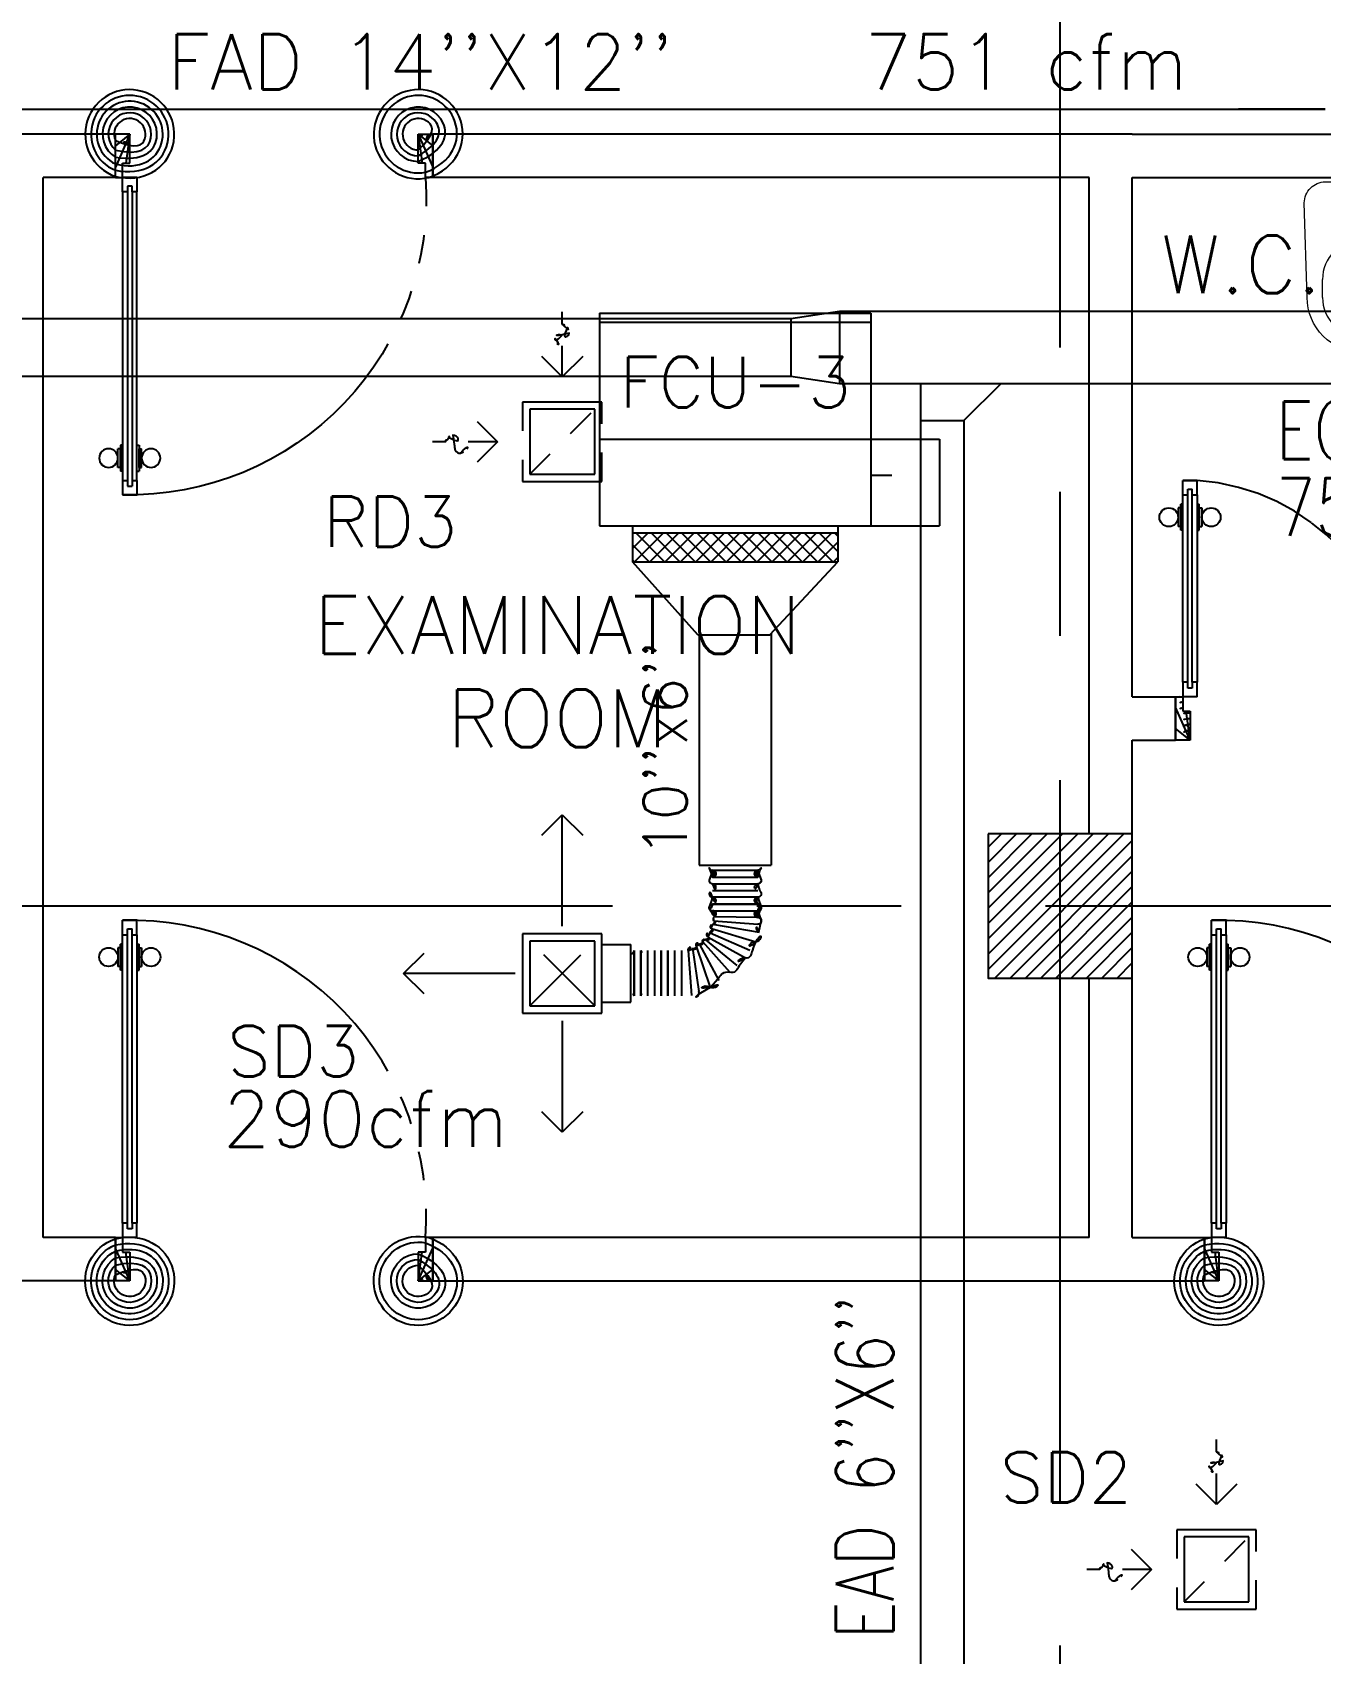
# Model space of a CAD drawing. Extents: x 417866230.2 to 417866327.8, y 43498045.5 to 43498135.4.
# Drawn here: x 417866263.43 to 417866267.9, y 43498067.71 to 43498073.33 of the extents above; entities that cross this region are included whole.
import ezdxf
from ezdxf.enums import TextEntityAlignment as Align

# ---------------------------------------------------------------- set-up
doc = ezdxf.new("R2010")
doc.units = 0
doc.header["$MEASUREMENT"] = 0
for name, pattern in [('CENTERX2', [4, 2.5, -0.5, 0.5, -0.5]), ('HIDDEN', [0.375, 0.25, -0.125]), ('HIDDEN2', [0.1875, 0.125, -0.0625])]:
    doc.linetypes.add(name, pattern=pattern)
doc.layers.get('0').update_dxf_attribs({"linetype": 'CONTINUOUS'})
for name, color, linetype in [('AXES', 11, 'CENTERX2'), ('COL', 9, 'CONTINUOUS'), ('DOOR', 9, 'CONTINUOUS'), ('DUCT', 6, 'CONTINUOUS'), ('EXDUCT', 10, 'CONTINUOUS'), ('FCU', 6, 'CONTINUOUS'), ('FIX', 9, 'CONTINUOUS'), ('HAT', 12, 'CONTINUOUS'), ('M-AC-FLEX', 3, 'CONTINUOUS'), ('M-EGU.', 2, 'CONTINUOUS'), ('RM-NAME', 9, 'CONTINUOUS'), ('SCD', 2, 'CONTINUOUS'), ('WALL', 4, 'CONTINUOUS')]:
    doc.layers.add(name, color=color, linetype=linetype)
doc.styles.add('ROMANS', font='ROMANS.shx', dxfattribs={"width": 0.6})

# ---------------------------------------------------------------- blocks, each defined once
blk = doc.blocks.new('*X62')
at = {"color": 0}
for p, q in [((49339.2, 17890.6), (49809.6, 18361)), ((49339.2, 17943.7), (49756.5, 18361)), ((49339.2, 17996.7), (49703.5, 18361)), ((49339.2, 18049.7), (49650.5, 18361)), ((49339.2, 18102.8), (49597.4, 18361)), ((49339.2, 18155.8), (49544.4, 18361)), ((49339.2, 18208.8), (49491.4, 18361)), ((49339.2, 18261.9), (49438.3, 18361)), ((49339.2, 18314.9), (49385.3, 18361)), ((49362.6, 17861), (49839.2, 18337.6)), ((49415.6, 17861), (49839.2, 18284.6)), ((49468.7, 17861), (49839.2, 18231.5)), ((49521.7, 17861), (49839.2, 18178.5)), ((49574.7, 17861), (49839.2, 18125.5)), ((49627.8, 17861), (49839.2, 18072.4)), ((49680.8, 17861), (49839.2, 18019.4)), ((49733.8, 17861), (49839.2, 17966.4)), ((49786.9, 17861), (49839.2, 17913.4))]:
    blk.add_line(p, q, dxfattribs=at)
blk = doc.blocks.new('COL50')
at = {"layer": 'COL'}
blk.add_lwpolyline([(-250, 250), (-250, -250), (250, -250), (250, 250)], close=True, dxfattribs=at)
blk = doc.blocks.new('A$C74DC60CF')
at = {"layer": 'DOOR', "color": 0, "linetype": 'ByBlock'}
for p, q in [((80.9, 1200), (80.9, 1250)), ((130.9, 1250), (80.9, 1250)), ((80.9, 1250), (130.9, 1250)), ((130.9, 1200), (130.9, 1250)), ((80.9, 1200), (97.9, 1200)), ((97.9, 1200), (97.9, 1220)), ((97.9, 1220), (113.9, 1220)), ((113.9, 1200), (113.9, 1220)), ((113.9, 1200), (130.9, 1200)), ((64.7, 1155), (64.7, 1090.2)), ((73.7, 1155), (64.7, 1155)), ((73.7, 1077.6), (73.7, 1167.6)), ((80.9, 1167.6), (73.7, 1167.6)), ((73.7, 1155), (73.7, 1090.2)), ((130.9, 1167.6), (138.1, 1167.6)), ((138.1, 1077.6), (138.1, 1167.6)), ((138.1, 1155), (138.1, 1090.2)), ((138.1, 1155), (147.1, 1155)), ((147.1, 1155), (147.1, 1090.2)), ((73.7, 1090.2), (64.7, 1090.2)), ((80.9, 1077.6), (73.7, 1077.6)), ((130.9, 1077.6), (138.1, 1077.6)), ((138.1, 1090.2), (147.1, 1090.2)), ((97.9, 200), (80.9, 200)), ((80.9, 200), (80.9, 150)), ((97.9, 180), (97.9, 200)), ((113.9, 180), (97.9, 180)), ((130.9, 200), (113.9, 200)), ((113.9, 200), (113.9, 180)), ((130.9, 150), (130.9, 200)), ((55.9, 150), (55.9, 0)), ((55.9, 150), (80.9, 150)), ((130.9, 150), (80.9, 150)), ((80.9, 150), (80.9, 100)), ((1130.9, 150), (1130.9, 100)), ((1155.9, 150), (1130.9, 150)), ((1155.9, 150), (1155.9, 0)), ((1155.9, 0), (1155.9, 150)), ((80.9, 100), (105.9, 100)), ((105.9, 100), (105.9, 0)), ((1130.9, 100), (1105.9, 100)), ((1105.9, 100), (1105.9, 0)), ((105.9, 0), (55.9, 0)), ((1105.9, 0), (1155.9, 0))]:
    blk.add_line(p, q, dxfattribs=at)
at = {"layer": 'DOOR', "linetype": 'ByBlock'}
for p, q in [((80.9, 200), (80.9, 1200)), ((97.9, 200), (97.9, 1200)), ((113.9, 200), (113.9, 1200)), ((130.9, 1200), (130.9, 200))]:
    blk.add_line(p, q, dxfattribs=at)
at = {"layer": 'DOOR', "color": 9, "linetype": 'ByBlock'}
for p, q in [((105.9, 0), (55.9, 113.7)), ((1105.9, 0), (1155.9, 113.7)), ((105.9, 0), (92.6, 100)), ((1105.9, 0), (1119.3, 100)), ((105.9, 0), (55.9, 40.1)), ((1105.9, 0), (1155.9, 40.1))]:
    blk.add_line(p, q, dxfattribs=at)
at = {"layer": 'DOOR', "color": 0, "linetype": 'ByBlock'}
for centre in [(32.4, 1122.6), (179.5, 1122.6)]:
    blk.add_circle(centre, 32.4, dxfattribs=at)
at = {"layer": 'DOOR', "linetype": 'HIDDEN', "ltscale": 0.5}
blk.add_arc((105.9, 222.7), 1027.6, 355.9414, 91.3941, dxfattribs=at)
at = {"layer": 'DOOR', "color": 9, "linetype": 'ByBlock'}
for centre, radius, start, end in [((105.9, 0), 154.4, 103.7142, 108.8947), ((105.9, 0), 134.4, 100.72, 111.8402), ((1105.9, 0), 134.4, 68.1598, 79.28), ((1105.9, 0), 154.4, 71.1053, 76.2858), ((105.9, 0), 114.4, 102.6226, 115.9162), ((105.9, 0), 94.4, 90, 121.9818), ((105.9, 0), 74.4, 90, 132.2236), ((1105.9, 0), 94.4, 58.0182, 90), ((1105.9, 0), 74.4, 47.7764, 90), ((105.9, 0), 54.4, 90, 156.7926), ((105.9, 0), 34.4, 90, 180), ((105.9, 0), 14.4, 90, 180), ((1105.9, 0), 54.4, 23.2074, 90), ((1105.9, 0), 34.4, 0, 90), ((1105.9, 0), 14.4, 0, 90)]:
    blk.add_arc(centre, radius, start, end, dxfattribs=at)
blk = doc.blocks.new('RM1')
at = {"layer": 'RM-NAME', "style": 'ROMANS'}
for tag, p in [('ROOMNAME1', (0, 323.8)), ('ROOMNAME2', (0, 0))]:
    blk.add_attdef(tag, text='', height=200, dxfattribs=at).set_placement(p, align=Align.MIDDLE)
blk = doc.blocks.new('WC')
at = {"layer": 'FIX', "lineweight": 20}
for p, q in [((475, 140.8), (538, 140.8)), ((394.8, 75.7), (490.4, 60.1)), ((339, 4.8), (339, -4.8)), ((533.7, 24.2), (539.5, 0)), ((539.5, 0), (533.7, -24.2)), ((674, 4.8), (674, -4.8)), ((490.4, -60.1), (394.8, -75.7)), ((538, -140.8), (475, -140.8)), ((213.2, -203.8), (210, -203.8))]:
    blk.add_line(p, q, dxfattribs=at)
at = {"layer": 'FIX', "linetype": 'Continuous', "lineweight": 20}
blk.add_line((420.1, -47.3), (420.4, 44.6), dxfattribs=at)
at = {"layer": 'FIX', "lineweight": 20}
for points in [[(210, -203.8, -0.414214), (137, -130.8), (137, 0), (137, 130.8, -0.414214), (210, 203.8)], [(727, -4.8), (727, 4.8, 0.414214), (538, 193.8), (210, 203.8)], [(727, 4.8), (727, -4.8, -0.414214), (538, -193.8), (210, -203.8)]]:
    blk.add_lwpolyline(points, format="xyb", dxfattribs=at)
at = {"layer": 'FIX', "linetype": 'HIDDEN', "lineweight": 20, "ltscale": 0.05}
for centre in [(213.2, 77.5), (213.2, -77.5)]:
    blk.add_circle(centre, 11.6, dxfattribs=at)
at = {"layer": 'FIX', "linetype": 'HIDDEN2', "lineweight": 20, "ltscale": 0.3}
blk.add_circle((245, 0), 49.8, dxfattribs=at)
at = {"layer": 'FIX', "lineweight": 20}
for centre, radius, start, end in [((475, 4.8), 136, 90, 180), ((538, 4.8), 136, 360, 90), ((464.4, -17.6), 82, 51.0758, 71.504), ((473, -6.9), 68.2, 27.1532, 51.0758), ((475, -4.8), 136, 180, 270), ((464.4, 17.6), 82, 288.496, 308.9242), ((473, 6.9), 68.2, 308.9242, 332.8468), ((538, -4.8), 136, 270, 0)]:
    blk.add_arc(centre, radius, start, end, dxfattribs=at)
at = {"layer": 'FIX', "linetype": 'Continuous', "lineweight": 20}
for centre, start, end in [((442.7, 45.5), 88.3879, 182.3338), ((442.4, -45.6), 177.6662, 271.6121)]:
    blk.add_arc(centre, 22.3, start, end, dxfattribs=at)
blk = doc.blocks.new('DOOR80')
at = {"layer": 'DOOR', "color": 7, "linetype": 'ByBlock'}
for p, q in [((-150, 800), (0, 800)), ((-150, 800), (-150, 775)), ((0, 800), (-150, 800)), ((0, 750), (-113.7, 800)), ((0, 750), (-40.1, 800)), ((0, 750), (0, 800)), ((-150, 775), (-100, 775)), ((-100, 775), (-100, 750)), ((0, 750), (-100, 763.4)), ((-100, 750), (0, 750)), ((-849.6, 75), (-899.6, 75)), ((-899.6, 75), (-899.6, 25)), ((-899.6, 25), (-899.6, 75)), ((-849.6, 58), (-869.6, 58)), ((-869.6, 42), (-869.6, 58)), ((-849.6, 58), (-849.6, 75)), ((-727.2, 82.2), (-817.2, 82.2)), ((-817.2, 75), (-817.2, 82.2)), ((-804.6, 91.2), (-739.8, 91.2)), ((-804.6, 82.2), (-804.6, 91.2)), ((-804.6, 82.2), (-739.8, 82.2)), ((-739.8, 82.2), (-739.8, 91.2)), ((-727.2, 75), (-727.2, 82.2)), ((-150, 75), (-200, 75)), ((-200, 75), (-200, 58)), ((-200, 58), (-180, 58)), ((-180, 58), (-180, 42)), ((-150, 75), (-150, 25)), ((-849.6, 25), (-899.6, 25)), ((-849.6, 42), (-869.6, 42)), ((-849.6, 25), (-849.6, 42)), ((-817.2, 25), (-817.2, 17.8)), ((-727.2, 17.8), (-817.2, 17.8)), ((-804.6, 17.8), (-739.8, 17.8)), ((-804.6, 17.8), (-804.6, 8.8)), ((-804.6, 8.8), (-739.8, 8.8)), ((-739.8, 17.8), (-739.8, 8.8)), ((-727.2, 25), (-727.2, 17.8)), ((-180, 42), (-200, 42)), ((-200, 42), (-200, 25)), ((-200, 25), (-150, 25)), ((-150, 25), (-100, 25)), ((-150, 0), (-150, 25)), ((0, 0), (-150, 0)), ((0, 50), (-113.7, 0)), ((-100, 25), (-100, 50)), ((0, 50), (-100, 36.6)), ((-100, 50), (0, 50)), ((0, 50), (-40.1, 0)), ((0, 50), (0, 0))]:
    blk.add_line(p, q, dxfattribs=at)
at = {"layer": 'DOOR', "linetype": 'ByBlock'}
for p, q in [((-849.6, 75), (-200, 75)), ((-200, 58), (-849.6, 58)), ((-200, 42), (-849.6, 42)), ((-200, 25), (-849.6, 25))]:
    blk.add_line(p, q, dxfattribs=at)
at = {"layer": 'DOOR', "color": 7, "linetype": 'ByBlock'}
for centre in [(-772.2, 123.5), (-772.2, -23.5)]:
    blk.add_circle(centre, 32.4, dxfattribs=at)
for centre, radius, start, end in [((0, 750), 154.4, 161.1053, 166.2858), ((0, 750), 134.4, 158.1598, 169.28), ((0, 750), 94.4, 148.0182, 180), ((0, 750), 74.4, 137.7764, 180), ((0, 750), 54.4, 113.2074, 180), ((0, 750), 34.4, 90, 180), ((0, 750), 14.4, 90, 180), ((0, 50), 154.4, 193.7142, 198.8947), ((0, 50), 134.4, 190.72, 201.8402), ((0, 50), 114.4, 192.6226, 205.9162), ((0, 50), 94.4, 180, 211.9818), ((0, 50), 74.4, 180, 222.2236), ((0, 50), 54.4, 180, 246.7926), ((0, 50), 34.4, 180, 270), ((0, 50), 14.4, 180, 270)]:
    blk.add_arc(centre, radius, start, end, dxfattribs=at)
at = {"layer": 'DOOR', "linetype": 'HIDDEN', "ltscale": 0.5}
blk.add_arc((-149.1, 22.7), 752.3, 90.0695, 176.0204, dxfattribs=at)
blk = doc.blocks.new('9RCD')
at = {"color": 2}
blk.add_line((0, 407), (0, 450), dxfattribs=at)
at = {"layer": 'M-EGU.'}
for p, q in [((0, 225), (-70.7, 295.7)), ((0, 225), (0, 331.9)), ((70.7, 295.7), (0, 225)), ((112.5, 112.5), (-112.5, 112.5)), ((-112.5, 112.5), (-112.5, -112.5)), ((112.5, -112.5), (112.5, 112.5)), ((-295.7, 70.7), (-225, 0)), ((-225, 0), (-326.1, 0)), ((-225, 0), (-295.7, -70.7)), ((-112.5, -112.5), (112.5, -112.5))]:
    blk.add_line(p, q, dxfattribs=at)
at = {"layer": 'M-EGU.', "linetype": 'HIDDEN'}
for p, q in [((137.5, 137.5), (-137.5, 137.5)), ((-137.5, 137.5), (-137.5, -137.5)), ((-112.5, -112.5), (112.5, 112.5)), ((137.5, -137.5), (137.5, 137.5)), ((-137.5, -137.5), (137.5, -137.5))]:
    blk.add_line(p, q, dxfattribs=at)
at = {"layer": 'M-EGU.', "color": 2}
blk.add_line((-405.7, 0), (-450, 0), dxfattribs=at)
blk.add_lwpolyline([(0, 407, -0.187862), (18.4, 395.6, -0.202645), (23.4, 376.1, -0.616915), (-1.7, 368, 0.668708), (-25.3, 358.4, 0.194285), (-18.2, 340.4, 0.186051), (0, 331.9)], format="xyb", dxfattribs=at)
at = {"layer": 'M-EGU.'}
blk.add_lwpolyline([(-405.7, 0, -0.1324), (-394.5, 16.1, -0.15664), (-379.1, 22.4, -0.736612), (-366.5, -9, 0.774232), (-352.6, -39.4, 0.203349), (-331.5, -25.7, 0.193808), (-326.1, 0)], format="xyb", dxfattribs=at)
blk = doc.blocks.new('*X118')
at = {"color": 0}
for p, q in [((23911.7, -1650.2), (23966, -1595.9)), ((23911.7, -1597.2), (23912.9, -1595.9)), ((23919, -1695.9), (24019, -1595.9)), ((24022.8, -1695.9), (23922.8, -1595.9)), ((23972, -1695.9), (24072, -1595.9)), ((24075.9, -1695.9), (23975.9, -1595.9)), ((24025.1, -1695.9), (24125.1, -1595.9)), ((24128.9, -1695.9), (24028.9, -1595.9)), ((24078.1, -1695.9), (24178.1, -1595.9)), ((24181.9, -1695.9), (24081.9, -1595.9)), ((24131.1, -1695.9), (24231.1, -1595.9)), ((24235, -1695.9), (24135, -1595.9)), ((24184.2, -1695.9), (24284.2, -1595.9)), ((24288, -1695.9), (24188, -1595.9)), ((24237.2, -1695.9), (24337.2, -1595.9)), ((24341, -1695.9), (24241, -1595.9)), ((24290.2, -1695.9), (24390.2, -1595.9)), ((24394.1, -1695.9), (24294.1, -1595.9)), ((24343.3, -1695.9), (24443.3, -1595.9)), ((24447.1, -1695.9), (24347.1, -1595.9)), ((24396.3, -1695.9), (24496.3, -1595.9)), ((24500.1, -1695.9), (24400.1, -1595.9)), ((24449.3, -1695.9), (24549.3, -1595.9)), ((24553.2, -1695.9), (24453.2, -1595.9)), ((24502.4, -1695.9), (24602.4, -1595.9)), ((24606.2, -1695.9), (24506.2, -1595.9)), ((24555.4, -1695.9), (24623.7, -1627.6)), ((24623.7, -1660.4), (24559.2, -1595.9)), ((24623.7, -1607.4), (24612.3, -1595.9)), ((23969.8, -1695.9), (23911.7, -1637.8)), ((24608.4, -1695.9), (24623.7, -1680.7)), ((23916.8, -1695.9), (23911.7, -1690.9))]:
    blk.add_line(p, q, dxfattribs=at)
blk = doc.blocks.new('WAP12')
at = {"color": 6}
for p, q in [((-558.8, 528.5), (381.2, 528.5)), ((-558.8, 528.5), (-558.8, -208.5)), ((381.2, 528.5), (381.2, -208.5)), ((-558.8, 91.5), (381.2, 91.5)), ((-558.8, -208.5), (381.2, -208.5))]:
    blk.add_line(p, q, dxfattribs=at)
at = {"color": 3}
for p, q in [((-558.8, 496.5), (381.2, 496.5)), ((381.2, 91.5), (619.2, 91.5)), ((619.2, 91.5), (619.2, -208.5)), ((381.2, -33.5), (454.5, -33.5)), ((-444.8, -208.5), (-444.8, -333.5)), ((267.2, -208.5), (267.2, -333.5)), ((381.2, -208.5), (619.2, -208.5)), ((-444.8, -233.5), (267.2, -233.5)), ((-444.8, -333.5), (267.2, -333.5))]:
    blk.add_line(p, q, dxfattribs=at)
at = {"color": 11}
blk.add_blockref('*X118', (-24356.5, 1362.4), dxfattribs=at)

msp = doc.modelspace()

# ---------------------------------------------------------------- linework, layer by layer
at = {"layer": 'AXES'}
for p, q in [((417866266.9969, 43498056.2378), (417866266.9969, 43498134.7153)), ((417866230.9454, 43498070.3021), (417866300.0369, 43498070.3021))]:
    msp.add_line(p, q, dxfattribs=at)
at = {"layer": 'DUCT'}
for p, q in [((417866263.3839, 43498073.0643), (417866267.9154, 43498073.0643)), ((417866267.9154, 43498073.0643), (417866267.6154, 43498073.0643))]:
    msp.add_line(p, q, dxfattribs=at)
at = {"layer": 'DUCT', "linetype": 'Continuous'}
for p, q in [((417866265.7409, 43498071.2418), (417866265.5144, 43498071.4951)), ((417866265.9909, 43498071.2418), (417866266.2264, 43498071.4951)), ((417866265.7409, 43498071.2418), (417866265.9909, 43498071.2418)), ((417866265.7454, 43498071.2418), (417866265.7454, 43498070.4438)), ((417866265.9954, 43498071.2461), (417866265.9954, 43498070.4438)), ((417866265.7454, 43498070.4438), (417866265.9954, 43498070.4438))]:
    msp.add_line(p, q, dxfattribs=at)
at = {"layer": 'EXDUCT', "linetype": 'Continuous'}
for p, q in [((417866242.7012, 43498072.3385), (417866266.0633, 43498072.3385)), ((417866266.0633, 43498072.3385), (417866266.2314, 43498072.3635)), ((417866266.0633, 43498072.3385), (417866266.0633, 43498072.1385)), ((417866266.2314, 43498072.3635), (417866280.4947, 43498072.3635)), ((417866266.2314, 43498072.3635), (417866266.2314, 43498072.1135)), ((417866242.7012, 43498072.1385), (417866266.0633, 43498072.1385)), ((417866266.0633, 43498072.1385), (417866266.2314, 43498072.1135)), ((417866266.2314, 43498072.1135), (417866280.4947, 43498072.1135)), ((417866266.514, 43498064.4018), (417866266.514, 43498072.1135)), ((417866266.664, 43498071.9856), (417866266.792, 43498072.1135)), ((417866266.514, 43498071.9845), (417866266.664, 43498071.9845)), ((417866266.664, 43498064.4018), (417866266.664, 43498071.9856))]:
    msp.add_line(p, q, dxfattribs=at)
at = {"layer": 'M-AC-FLEX', "color": 11}
for p, q in [((417866265.7919, 43498070.4255), (417866265.9489, 43498070.4255)), ((417866265.7919, 43498070.4255), (417866265.9489, 43498070.4255)), ((417866265.7919, 43498070.4255), (417866265.9489, 43498070.4255)), ((417866265.7919, 43498070.4255), (417866265.9489, 43498070.4255)), ((417866265.7919, 43498070.402), (417866265.9489, 43498070.402)), ((417866265.7919, 43498070.402), (417866265.9489, 43498070.402)), ((417866265.7919, 43498070.402), (417866265.9489, 43498070.402)), ((417866265.7919, 43498070.402), (417866265.9489, 43498070.402)), ((417866265.7919, 43498070.3785), (417866265.9489, 43498070.3785)), ((417866265.7919, 43498070.3551), (417866265.9489, 43498070.3551)), ((417866265.9491, 43498070.332), (417866265.7921, 43498070.332)), ((417866265.7921, 43498070.3085), (417866265.9491, 43498070.3085)), ((417866265.9491, 43498070.3085), (417866265.7921, 43498070.3085)), ((417866265.7921, 43498070.2851), (417866265.9491, 43498070.2851)), ((417866265.9491, 43498070.2616), (417866265.7987, 43498070.2637)), ((417866265.7833, 43498070.2091), (417866265.9211, 43498070.1483)), ((417866265.7886, 43498070.2236), (417866265.9417, 43498070.1778)), ((417866265.7917, 43498070.2383), (417866265.953, 43498070.2112)), ((417866265.7966, 43498070.2506), (417866265.9491, 43498070.2382)), ((417866265.5203, 43498070.1472), (417866265.5203, 43498069.9902)), ((417866265.5203, 43498070.1472), (417866265.5203, 43498069.9902)), ((417866265.5203, 43498069.99), (417866265.5203, 43498070.147)), ((417866265.5203, 43498069.99), (417866265.5203, 43498070.147)), ((417866265.5433, 43498070.1472), (417866265.5433, 43498069.9902)), ((417866265.5433, 43498070.1472), (417866265.5433, 43498069.9902)), ((417866265.5433, 43498069.99), (417866265.5433, 43498070.147)), ((417866265.5433, 43498069.99), (417866265.5433, 43498070.147)), ((417866265.5668, 43498070.1472), (417866265.5668, 43498069.9902)), ((417866265.5668, 43498070.1472), (417866265.5668, 43498069.9902)), ((417866265.5902, 43498070.1472), (417866265.5902, 43498069.9902)), ((417866265.5902, 43498070.1472), (417866265.5902, 43498069.9902)), ((417866265.6137, 43498070.1472), (417866265.6137, 43498069.9902)), ((417866265.6137, 43498069.99), (417866265.6137, 43498070.147)), ((417866265.6368, 43498070.1472), (417866265.6368, 43498069.9902)), ((417866265.6368, 43498069.99), (417866265.6368, 43498070.147)), ((417866265.6602, 43498070.1472), (417866265.6602, 43498069.9902)), ((417866265.6837, 43498070.1472), (417866265.6837, 43498069.9902)), ((417866265.7071, 43498070.1472), (417866265.7191, 43498069.991)), ((417866265.7227, 43498070.155), (417866265.7447, 43498070.005)), ((417866265.7355, 43498070.1621), (417866265.7839, 43498070.0195)), ((417866265.7449, 43498070.1701), (417866265.8142, 43498070.0438)), ((417866265.7566, 43498070.1783), (417866265.8516, 43498070.0724)), ((417866265.7678, 43498070.184), (417866265.8757, 43498070.096)), ((417866265.7761, 43498070.1938), (417866265.9057, 43498070.1217))]:
    msp.add_line(p, q, dxfattribs=at)
at = {"layer": 'M-AC-FLEX'}
for points in [[(417866265.7919, 43498070.402, 1), (417866265.7919, 43498070.4255, -0.623355), (417866265.7826, 43498070.4444, -0.623355)], [(417866265.7919, 43498070.4255, -1), (417866265.7919, 43498070.402, 1), (417866265.7919, 43498070.3785, -1), (417866265.7919, 43498070.3551, 0.008922), (417866265.7915, 43498070.3551, 0.008922)], [(417866265.7919, 43498070.4255, -1), (417866265.7919, 43498070.402, 0.67797), (417866265.7838, 43498070.3817, 0.67797)], [(417866265.7919, 43498070.402, 1), (417866265.7919, 43498070.4255, -0.204245), (417866265.7834, 43498070.4291, -0.204245)], [(417866265.7834, 43498070.4291, 0.204245), (417866265.7919, 43498070.4255)], [(417866265.7919, 43498070.402, 1), (417866265.7919, 43498070.4255, -0.204245), (417866265.7834, 43498070.4291, -0.204245)], [(417866265.7834, 43498070.4291, 0.204245), (417866265.7919, 43498070.4255)], [(417866265.7919, 43498070.4255, -1), (417866265.7919, 43498070.402, 0.204245), (417866265.7834, 43498070.3984, 0.204245)], [(417866265.7919, 43498070.4255, -1), (417866265.7919, 43498070.402, 0.204245), (417866265.7834, 43498070.3984, 0.204245)], [(417866265.9489, 43498070.402, -1), (417866265.9489, 43498070.4255, 0.623356), (417866265.9582, 43498070.4444, 0.623356)], [(417866265.9489, 43498070.402, -1), (417866265.9489, 43498070.4255, 0.204245), (417866265.9574, 43498070.4291, 0.204245)], [(417866265.9489, 43498070.402, -1), (417866265.9489, 43498070.4255, 0.204245), (417866265.9574, 43498070.4291, 0.204245)], [(417866265.9489, 43498070.4255, 1), (417866265.9489, 43498070.402, -1), (417866265.9489, 43498070.3785, 1), (417866265.9489, 43498070.3551, -1.018005), (417866265.9489, 43498070.332)], [(417866265.9489, 43498070.4255, 1), (417866265.9489, 43498070.402, -0.204245), (417866265.9574, 43498070.3984, -0.204245)], [(417866265.9489, 43498070.4255, 1), (417866265.9489, 43498070.402, -0.204245), (417866265.9574, 43498070.3984, -0.204245)], [(417866265.9489, 43498070.4255, 1), (417866265.9489, 43498070.402, -0.67797), (417866265.957, 43498070.3817, -0.67797)], [(417866265.9574, 43498070.4291, -0.204245), (417866265.9489, 43498070.4255)], [(417866265.9574, 43498070.4291, -0.204245), (417866265.9489, 43498070.4255)], [(417866265.7834, 43498070.3984, -0.204245), (417866265.7919, 43498070.402)], [(417866265.7834, 43498070.3984, -0.204245), (417866265.7919, 43498070.402)], [(417866265.9574, 43498070.3984, 0.204245), (417866265.9489, 43498070.402)], [(417866265.9574, 43498070.3984, 0.204245), (417866265.9489, 43498070.402)], [(417866265.7921, 43498070.332, -0.999838), (417866265.7917, 43498070.3551)], [(417866265.7921, 43498070.332, -1), (417866265.7921, 43498070.3085, 1), (417866265.7921, 43498070.2851)], [(417866265.7917, 43498070.332, 0.004461), (417866265.7919, 43498070.332)], [(417866265.9491, 43498070.3085, -1), (417866265.9491, 43498070.332)], [(417866265.9491, 43498070.332, 1), (417866265.9491, 43498070.3085, -1), (417866265.9491, 43498070.2851)], [(417866265.7987, 43498070.2637, 0.736653), (417866265.7921, 43498070.2851, -1), (417866265.7921, 43498070.3085)], [(417866265.7921, 43498070.3085, 1), (417866265.7921, 43498070.2851)], [(417866265.7921, 43498070.2851, -0.606794), (417866265.8017, 43498070.2666, -0.606794)], [(417866265.7966, 43498070.2506, -0.635837), (417866265.7987, 43498070.2637, -0.724161)], [(417866265.9491, 43498070.2616, -1), (417866265.9491, 43498070.2851, 1), (417866265.9491, 43498070.3085)], [(417866265.9491, 43498070.2851, 1), (417866265.9491, 43498070.2616, -1), (417866265.9491, 43498070.2382)], [(417866265.9491, 43498070.2851, 0.606794), (417866265.9395, 43498070.2666, 0.606794)], [(417866265.9527, 43498070.2113, -0.575939), (417866265.9491, 43498070.2382, 1), (417866265.9491, 43498070.2616)], [(417866265.9491, 43498070.3085, -1), (417866265.9491, 43498070.2851)], [(417866265.9491, 43498070.2851, 1), (417866265.9491, 43498070.3085)], [(417866265.7761, 43498070.1938, -0.850272), (417866265.7802, 43498070.2096, 1.072461), (417866265.787, 43498070.2246)], [(417866265.787, 43498070.2246, -0.78893), (417866265.7924, 43498070.2382, 1.030272), (417866265.7966, 43498070.2506)], [(417866265.9417, 43498070.1778, 0.665042), (417866265.953, 43498070.2112)], [(417866265.5203, 43498070.1472, -0.412332), (417866265.5086, 43498070.1355, -0.412332)], [(417866265.5086, 43498070.1355, 0.412334), (417866265.5203, 43498070.1472)], [(417866265.5203, 43498070.1472, -0.412334), (417866265.5086, 43498070.1355, -0.412334)], [(417866265.5203, 43498070.1468, 0.00451), (417866265.5203, 43498070.147, -1.018005), (417866265.5433, 43498070.147)], [(417866265.5433, 43498070.1468, -0.00451), (417866265.5433, 43498070.147, 1.018005), (417866265.5203, 43498070.147)], [(417866265.5433, 43498070.1472, 1), (417866265.5668, 43498070.1472, -1), (417866265.5902, 43498070.1472)], [(417866265.5668, 43498070.1472, -1), (417866265.5433, 43498070.1472)], [(417866265.5433, 43498070.1472, 0.412332), (417866265.555, 43498070.1355, 0.412332)], [(417866265.5668, 43498070.1472, -1), (417866265.5902, 43498070.1472)], [(417866265.6137, 43498070.1472, -1), (417866265.5902, 43498070.1472, 1), (417866265.5668, 43498070.1472)], [(417866265.5902, 43498070.1472, 1), (417866265.5668, 43498070.1472)], [(417866265.5902, 43498070.1472, 1), (417866265.6137, 43498070.1472)], [(417866265.6368, 43498070.1468, -0.00451), (417866265.6368, 43498070.147, 1.018005), (417866265.6137, 43498070.147)], [(417866265.6368, 43498070.1472, 1), (417866265.6602, 43498070.1472, -1), (417866265.6837, 43498070.1472)], [(417866265.6602, 43498070.1472, -1), (417866265.6368, 43498070.1472)], [(417866265.6837, 43498070.1472, 1), (417866265.6602, 43498070.1472)], [(417866265.6837, 43498070.1472, 0.987495), (417866265.7072, 43498070.1469, 0.606794)], [(417866265.7072, 43498070.1469, -0.879519), (417866265.7227, 43498070.155, 1.034976), (417866265.7355, 43498070.1621)], [(417866265.7355, 43498070.1621, -1.125229), (417866265.7449, 43498070.1701, 1.12511), (417866265.7559, 43498070.1796, 0.893954)], [(417866265.7559, 43498070.1796, -0.698197), (417866265.7678, 43498070.184, 1.180405), (417866265.7761, 43498070.1938)], [(417866265.9417, 43498070.1778, 0.652763), (417866265.9211, 43498070.1483, -0.764077), (417866265.9057, 43498070.1217, 0.428567), (417866265.8757, 43498070.096, -0.696093), (417866265.8516, 43498070.0724)], [(417866265.7839, 43498070.0195, 0.604437), (417866265.8142, 43498070.0438, -0.497993), (417866265.8516, 43498070.0724)], [(417866265.5203, 43498069.9902, 0.412332), (417866265.5086, 43498070.0019, 0.412332)], [(417866265.5203, 43498069.9902, 0.412334), (417866265.5086, 43498070.0019, 0.412334)], [(417866265.5203, 43498069.9902, 0.999838), (417866265.5433, 43498069.9898)], [(417866265.5433, 43498069.9902, -0.999838), (417866265.5203, 43498069.9898)], [(417866265.5203, 43498069.9902, -0.00451), (417866265.5203, 43498069.99, 0.008922), (417866265.5203, 43498069.9896)], [(417866265.5433, 43498069.9902, -0.999838), (417866265.5203, 43498069.9898)], [(417866265.5203, 43498069.9902, 0.999838), (417866265.5433, 43498069.9898)], [(417866265.5203, 43498069.9898, -0.004461), (417866265.5203, 43498069.99)], [(417866265.5203, 43498069.99, 0.008922), (417866265.5203, 43498069.9896)], [(417866265.5203, 43498069.9898, -0.004461), (417866265.5203, 43498069.99)], [(417866265.5433, 43498069.9902, -1), (417866265.5668, 43498069.9902, 1), (417866265.5902, 43498069.9902)], [(417866265.5433, 43498069.9902, -0.412332), (417866265.555, 43498070.0019, -0.412332)], [(417866265.5433, 43498069.9902, 0.00451), (417866265.5433, 43498069.99, -0.008922), (417866265.5433, 43498069.9896)], [(417866265.5433, 43498069.9898, 0.004461), (417866265.5433, 43498069.99)], [(417866265.5433, 43498069.9898, 0.004461), (417866265.5433, 43498069.99)], [(417866265.5433, 43498069.99, -0.008922), (417866265.5433, 43498069.9896)], [(417866265.6137, 43498069.9902, 1), (417866265.5902, 43498069.9902, -1), (417866265.5668, 43498069.9902)], [(417866265.6137, 43498069.9902, -0.00451), (417866265.6137, 43498069.99, 0.008922), (417866265.6137, 43498069.9896)], [(417866265.6368, 43498069.9902, -0.999838), (417866265.6137, 43498069.9898)], [(417866265.6137, 43498069.9902, 0.999838), (417866265.6368, 43498069.9898)], [(417866265.6137, 43498069.9898, -0.004461), (417866265.6137, 43498069.99)], [(417866265.6368, 43498069.9902, -1), (417866265.6602, 43498069.9902, 1), (417866265.6837, 43498069.9902)], [(417866265.6368, 43498069.9898, 0.004461), (417866265.6368, 43498069.99)], [(417866265.6368, 43498069.99, -0.008922), (417866265.6368, 43498069.9896)], [(417866265.7191, 43498069.991, 0.661578), (417866265.6837, 43498069.9902, -1), (417866265.6602, 43498069.9902)], [(417866265.784, 43498070.0191, 0.562442), (417866265.7447, 43498070.005, -0.803591), (417866265.7191, 43498069.991)]]:
    msp.add_lwpolyline(points, format="xyb", dxfattribs=at)
at = {"layer": 'M-EGU.'}
for p, q in [((417866265.2004, 43498070.5472), (417866265.2711, 43498070.6179)), ((417866265.2711, 43498070.2318), (417866265.2711, 43498070.6179)), ((417866265.2711, 43498070.6179), (417866265.3418, 43498070.5472)), ((417866265.4086, 43498070.2054), (417866265.1336, 43498070.2054)), ((417866265.1336, 43498070.2054), (417866265.1336, 43498069.9304)), ((417866265.4086, 43498069.9304), (417866265.4086, 43498070.2054)), ((417866265.4086, 43498070.1679), (417866265.5086, 43498070.1679)), ((417866265.5086, 43498069.9679), (417866265.5086, 43498070.1679)), ((417866264.7211, 43498070.0679), (417866264.7918, 43498070.1387)), ((417866265.1073, 43498070.0679), (417866264.7211, 43498070.0679)), ((417866264.7918, 43498069.9972), (417866264.7211, 43498070.0679)), ((417866265.1336, 43498069.9304), (417866265.4086, 43498069.9304)), ((417866265.4086, 43498069.9679), (417866265.5086, 43498069.9679)), ((417866265.2711, 43498069.9041), (417866265.2711, 43498069.5179)), ((417866265.2711, 43498069.5179), (417866265.2004, 43498069.5887)), ((417866265.3418, 43498069.5887), (417866265.2711, 43498069.5179))]:
    msp.add_line(p, q, dxfattribs=at)
at = {"layer": 'M-EGU.', "linetype": 'HIDDEN'}
for p, q in [((417866265.1586, 43498070.1804), (417866265.1586, 43498069.9554)), ((417866265.1586, 43498069.9554), (417866265.3836, 43498070.1804)), ((417866265.3836, 43498069.9554), (417866265.1586, 43498070.1804)), ((417866265.3836, 43498070.1804), (417866265.1586, 43498070.1804)), ((417866265.3836, 43498069.9554), (417866265.3836, 43498070.1804)), ((417866265.1586, 43498069.9554), (417866265.3836, 43498069.9554))]:
    msp.add_line(p, q, dxfattribs=at)
at = {"layer": 'WALL'}
for p, q in [((417866263.7218, 43498072.9771), (417866263.0718, 43498072.9771)), ((417866263.7218, 43498072.8271), (417866263.7218, 43498072.9771)), ((417866267.2469, 43498072.9771), (417866264.8218, 43498072.9771)), ((417866264.8218, 43498072.8271), (417866264.8218, 43498072.9771)), ((417866267.2469, 43498072.9771), (417866276.6919, 43498072.9771)), ((417866263.4719, 43498069.1521), (417866263.4719, 43498072.8271)), ((417866263.7219, 43498072.8271), (417866263.4719, 43498072.8271)), ((417866263.7219, 43498072.8271), (417866263.7219, 43498072.8271)), ((417866267.0969, 43498072.8271), (417866264.8218, 43498072.8271)), ((417866264.8219, 43498072.8271), (417866264.8219, 43498072.8271)), ((417866267.0969, 43498070.5521), (417866267.0969, 43498072.8271)), ((417866267.2469, 43498071.0271), (417866267.2469, 43498072.8271)), ((417866267.2469, 43498072.8271), (417866268.8469, 43498072.8271)), ((417866267.2469, 43498071.0271), (417866267.3969, 43498071.0271)), ((417866267.3969, 43498071.0271), (417866267.3969, 43498070.8771)), ((417866267.3969, 43498070.8771), (417866267.3969, 43498071.0271)), ((417866267.2469, 43498070.5521), (417866267.2469, 43498070.8771)), ((417866267.2469, 43498070.8771), (417866267.3969, 43498070.8771)), ((417866267.0969, 43498069.1521), (417866267.0969, 43498070.0521)), ((417866267.2469, 43498069.1521), (417866267.2469, 43498070.0521)), ((417866263.7219, 43498069.1521), (417866263.4719, 43498069.1521)), ((417866263.7219, 43498069.0021), (417866263.7219, 43498069.1521)), ((417866267.0969, 43498069.1521), (417866264.8219, 43498069.1521)), ((417866264.8219, 43498069.0021), (417866264.8219, 43498069.1521)), ((417866267.2469, 43498069.1521), (417866267.4969, 43498069.1521)), ((417866267.4969, 43498069.0021), (417866267.4969, 43498069.1521)), ((417866263.7219, 43498069.0021), (417866263.0719, 43498069.0021)), ((417866264.8219, 43498069.0021), (417866267.4969, 43498069.0021))]:
    msp.add_line(p, q, dxfattribs=at)

# ---------------------------------------------------------------- block references
at = {"layer": 'COL', "xscale": 0.001000000047497451, "yscale": 0.0009999999892897904, "zscale": 0.001}
msp.add_blockref('COL50', (417866266.9969, 43498070.3021), dxfattribs=at)
at = {"layer": 'DOOR', "yscale": 0.0009999999892897904, "zscale": 0.001}
for name, p, xscale, rotation in [('A$C74DC60CF', (417866263.6659, 43498072.9771), -0.001000000047497451, 180), ('DOOR80', (417866267.3969, 43498070.8771), 0.0009999999892897904, 270)]:
    msp.add_blockref(name, p, dxfattribs=dict(at, xscale=xscale, rotation=rotation))
at = {"layer": 'DOOR', "xscale": 0.001000000047497451, "yscale": 0.0009999999892897904, "zscale": 0.001}
for p in [(417866263.6659, 43498069.0021), (417866267.4409, 43498069.0021)]:
    msp.add_blockref('A$C74DC60CF', p, dxfattribs=at)
at = {"layer": 'FCU', "linetype": 'Continuous', "xscale": 0.001, "yscale": 0.001, "zscale": 0.001}
msp.add_blockref('WAP12', (417866265.9592, 43498071.8286), dxfattribs=at)
at = {"layer": 'HAT'}
ref = msp.add_blockref('RM1', (417866267.6244, 43498072.5256), dxfattribs=dict(at, xscale=0.001000000047497451, yscale=0.0009999999892897904, zscale=0.001))
ref.add_attrib('ROOMNAME2', 'W.C.', dxfattribs={"layer": 'RM-NAME', "height": 0.2, "style": 'ROMANS'}).set_placement((417866267.6244, 43498072.5256), align=Align.MIDDLE)
ref = msp.add_blockref('RM1', (417866265.2539, 43498070.952), dxfattribs=dict(at, xscale=0.001000000047497451, yscale=0.0009999999892897904, zscale=0.001))
ref.add_attrib('ROOMNAME2', 'ROOM', dxfattribs={"layer": 'RM-NAME', "height": 0.2, "style": 'ROMANS'}).set_placement((417866265.2539, 43498070.952), align=Align.MIDDLE)
ref.add_attrib('ROOMNAME1', 'EXAMINATION', dxfattribs={"layer": 'RM-NAME', "height": 0.2, "style": 'ROMANS'}).set_placement((417866265.2539, 43498071.2759), align=Align.MIDDLE)
at = {"layer": 'HAT', "xscale": 0.001000000047497451, "yscale": 0.0009999999892897904, "zscale": 0.001}
msp.add_blockref('*X62', (417866217.4076, 43498052.1911), dxfattribs=at)
at = {"layer": 'M-EGU.', "xscale": 0.001, "yscale": 0.001, "zscale": 0.001}
for p in [(417866265.2711, 43498071.9111), (417866267.5388, 43498068.0021)]:
    msp.add_blockref('9RCD', p, dxfattribs=at)
at = {"layer": 'WALL', "xscale": 0.0009999999892897904, "yscale": 0.0009999999892897904, "zscale": 0.001, "rotation": 270}
msp.add_blockref('WC', (417866268.0469, 43498072.9489), dxfattribs=at)

# ---------------------------------------------------------------- texts
at = {"layer": 'SCD', "style": 'ROMANS'}
for s, height, p in [("FAD 14''X12''", 0.1925, (417866263.9015, 43498073.1316)), ('751 cfm', 0.1925, (417866266.3177, 43498073.1316)), ('FCU-3', 0.175, (417866265.4697, 43498072.0303)), ('RD3', 0.175, (417866264.442, 43498071.5463)), ('SD3', 0.175, (417866264.1099, 43498069.711)), ('290cfm', 0.1925, (417866264.0942, 43498069.4674)), ('SD2', 0.175, (417866266.7888, 43498068.2337))]:
    msp.add_text(s, height=height, dxfattribs=at).set_placement(p)
at = {"layer": 'SCD', "style": 'ROMANS', "width": 0.8}
for s, p in [('EG1', (417866267.745, 43498071.8503)), ('75cfm', (417866267.745, 43498071.5848))]:
    msp.add_text(s, height=0.2, dxfattribs=at).set_placement(p)
at = {"layer": 'SCD', "style": 'ROMANS'}
msp.add_text("10''x6''", height=0.15, rotation=90, dxfattribs=at).set_placement((417866265.7024, 43498070.4703))
at = {"layer": 'SCD', "style": 'ROMANS', "width": 0.8}
msp.add_text("EAD 6''X6''", height=0.2, rotation=90, dxfattribs=at).set_placement((417866266.4195, 43498067.7603))

doc.saveas('drawing.dxf')
